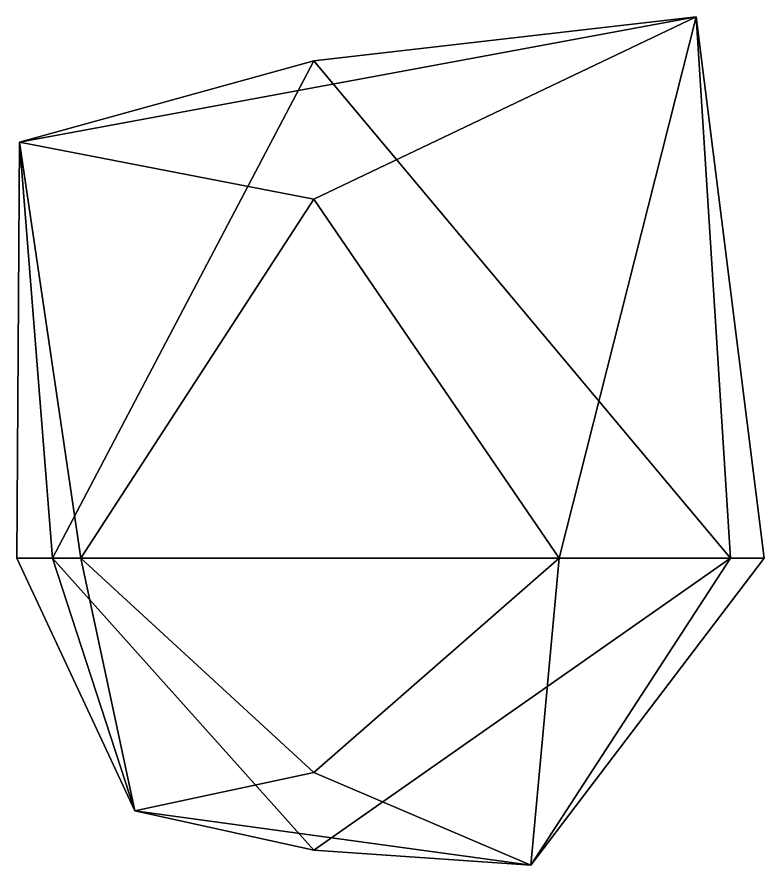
# Model space of a CAD drawing. Extents: x 290095 to 295679, y 4553756 to 4561441.
# Drawn here: x 294425.41 to 294439.35, y 4559863.36 to 4559879.19 of the extents above; entities that cross this region are included whole.
import ezdxf

# ---------------------------------------------------------------- set-up
doc = ezdxf.new("R2010")
doc.units = 0
doc.layers.add('Au_ppm_Pref_-_0_5', color=7, linetype='CONTINUOUS')

msp = doc.modelspace()

# ---------------------------------------------------------------- linework, layer by layer
at = {"layer": 'Au_ppm_Pref_-_0_5'}
for points in [[(294425.463, 4559876.851, 1835.251), (294438.088, 4559879.186, 1835.251), (294430.95, 4559875.788, 1837.484)], [(294438.088, 4559879.186, 1835.251), (294425.463, 4559876.851, 1835.251), (294430.95, 4559878.366, 1832.16)], [(294438.725, 4559869.091, 1831.586), (294438.088, 4559879.186, 1835.251), (294430.95, 4559878.366, 1832.16)], [(294438.088, 4559879.186, 1835.251), (294435.529, 4559869.091, 1837.41), (294430.95, 4559875.788, 1837.484)], [(294438.088, 4559879.186, 1835.251), (294439.352, 4559869.091, 1835.251), (294435.529, 4559869.091, 1837.41)], [(294438.725, 4559869.091, 1831.586), (294439.352, 4559869.091, 1835.251), (294438.088, 4559879.186, 1835.251)], [(294425.463, 4559876.851, 1835.251), (294426.077, 4559869.091, 1832.954), (294430.95, 4559878.366, 1832.16)], [(294438.725, 4559869.091, 1831.586), (294430.95, 4559878.366, 1832.16), (294426.077, 4559869.091, 1832.954)], [(294425.414, 4559869.091, 1835.251), (294425.463, 4559876.851, 1835.251), (294426.608, 4559869.091, 1837.298)], [(294425.463, 4559876.851, 1835.251), (294425.414, 4559869.091, 1835.251), (294426.077, 4559869.091, 1832.954)], [(294425.463, 4559876.851, 1835.251), (294430.95, 4559875.788, 1837.484), (294426.608, 4559869.091, 1837.298)], [(294435.529, 4559869.091, 1837.41), (294426.608, 4559869.091, 1837.298), (294430.95, 4559875.788, 1837.484)], [(294427.616, 4559864.375, 1835.251), (294425.414, 4559869.091, 1835.251), (294426.608, 4559869.091, 1837.298)], [(294425.414, 4559869.091, 1835.251), (294427.616, 4559864.375, 1835.251), (294426.077, 4559869.091, 1832.954)], [(294438.725, 4559869.091, 1831.586), (294426.077, 4559869.091, 1832.954), (294430.95, 4559863.642, 1833.435)], [(294427.616, 4559864.375, 1835.251), (294430.95, 4559863.642, 1833.435), (294426.077, 4559869.091, 1832.954)], [(294427.616, 4559864.375, 1835.251), (294426.608, 4559869.091, 1837.298), (294430.95, 4559865.091, 1836.585)], [(294430.95, 4559865.091, 1836.585), (294426.608, 4559869.091, 1837.298), (294435.529, 4559869.091, 1837.41)], [(294438.725, 4559869.091, 1831.586), (294430.95, 4559863.642, 1833.435), (294435, 4559863.364, 1835.251)], [(294435, 4559863.364, 1835.251), (294430.95, 4559865.091, 1836.585), (294435.529, 4559869.091, 1837.41)], [(294438.725, 4559869.091, 1831.586), (294435, 4559863.364, 1835.251), (294439.352, 4559869.091, 1835.251)], [(294439.352, 4559869.091, 1835.251), (294435, 4559863.364, 1835.251), (294435.529, 4559869.091, 1837.41)], [(294435, 4559863.364, 1835.251), (294427.616, 4559864.375, 1835.251), (294430.95, 4559865.091, 1836.585)], [(294427.616, 4559864.375, 1835.251), (294435, 4559863.364, 1835.251), (294430.95, 4559863.642, 1833.435)]]:
    msp.add_3dface(points, dxfattribs=at)

doc.saveas('drawing.dxf')
